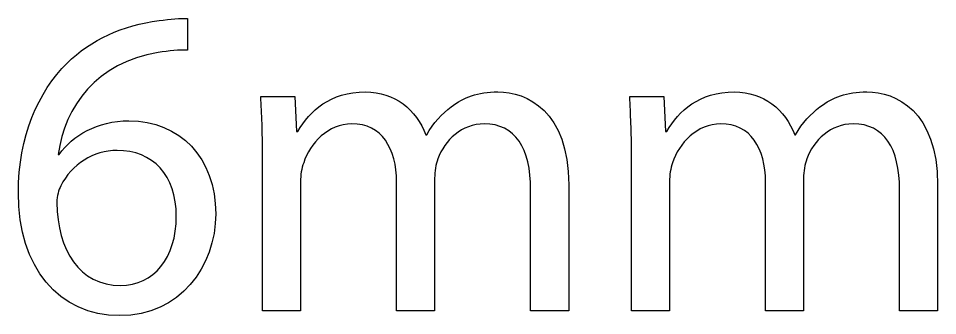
# Model space of a CAD drawing. Header units: millimetres. Extents: x -127 to 1881, y -61 to 1624.
# Drawn here: x 203.75 to 249.24, y 1494.48 to 1509.17 of the extents above; entities that cross this region are included whole.
import ezdxf

# ---------------------------------------------------------------- set-up
doc = ezdxf.new("R2010")
doc.units = ezdxf.units.MM
doc.layers.get('0').update_dxf_attribs({"linetype": 'CONTINUOUS', "true_color": 0xffffff})

msp = doc.modelspace()

# ---------------------------------------------------------------- linework, layer by layer
at = {"color": 7, "true_color": 0xffffff}
for points in [[(212.116, 1509.172), (212.116, 1507.596), (212.116, 1507.596)], [(215.748, 1505.319), (217.434, 1505.319), (217.521, 1503.59), (217.587, 1503.59)], [(234.002, 1505.319), (235.687, 1505.319), (235.775, 1503.59), (235.841, 1503.59)], [(223.913, 1503.415), (223.957, 1503.415)], [(242.167, 1503.415), (242.211, 1503.415)], [(205.724, 1502.452), (205.768, 1502.452)], [(217.718, 1501.095), (217.718, 1494.725), (215.835, 1494.725), (215.835, 1502.452)], [(235.972, 1501.095), (235.972, 1494.725), (234.09, 1494.725), (234.09, 1502.452)], [(224.35, 1501.27), (224.35, 1494.725), (222.467, 1494.725), (222.467, 1501.073)], [(230.983, 1500.941), (230.983, 1494.725), (229.1, 1494.725), (229.1, 1500.7)], [(242.605, 1501.27), (242.605, 1494.725), (240.722, 1494.725), (240.722, 1501.073)], [(249.237, 1500.941), (249.237, 1494.725), (247.354, 1494.725), (247.354, 1500.7)]]:
    msp.add_lwpolyline(points, dxfattribs=at)
for points in [[(210.715, 1509.062), (211.284, 1509.15), (211.766, 1509.172), (212.116, 1509.172)], [(206.162, 1506.961), (207.344, 1508.121), (208.92, 1508.843), (210.715, 1509.062)], [(210.671, 1507.486), (207.629, 1507.005), (206.052, 1504.816), (205.724, 1502.452)], [(212.116, 1507.596), (211.722, 1507.618), (211.218, 1507.574), (210.671, 1507.486)], [(203.754, 1500.547), (203.754, 1503.349), (204.739, 1505.56), (206.162, 1506.961)], [(217.587, 1503.59), (218.178, 1504.597), (219.163, 1505.538), (220.936, 1505.538)], [(220.936, 1505.538), (222.359, 1505.538), (223.453, 1504.663), (223.913, 1503.415)], [(225.16, 1504.794), (225.795, 1505.276), (226.474, 1505.538), (227.481, 1505.538)], [(227.481, 1505.538), (228.903, 1505.538), (230.983, 1504.619), (230.983, 1500.941)], [(235.841, 1503.59), (236.432, 1504.597), (237.417, 1505.538), (239.19, 1505.538)], [(239.19, 1505.538), (240.613, 1505.538), (241.707, 1504.663), (242.167, 1503.415)], [(243.414, 1504.794), (244.049, 1505.276), (244.728, 1505.538), (245.734, 1505.538)], [(245.734, 1505.538), (247.157, 1505.538), (249.237, 1504.619), (249.237, 1500.941)], [(215.836, 1502.452), (215.836, 1503.568), (215.792, 1504.444), (215.748, 1505.319)], [(234.09, 1502.452), (234.09, 1503.568), (234.046, 1504.444), (234.002, 1505.319)], [(223.957, 1503.415), (224.285, 1504.028), (224.722, 1504.466), (225.16, 1504.794)], [(242.211, 1503.415), (242.539, 1504.028), (242.977, 1504.466), (243.414, 1504.794)], [(205.768, 1502.452), (206.446, 1503.371), (207.651, 1504.115), (209.226, 1504.115)], [(209.226, 1504.115), (211.744, 1504.115), (213.517, 1502.277), (213.517, 1499.519)], [(220.257, 1503.962), (219.075, 1503.962), (218.177, 1502.999), (217.871, 1502.036)], [(222.467, 1501.073), (222.467, 1502.758), (221.724, 1503.962), (220.257, 1503.962)], [(226.802, 1503.962), (225.685, 1503.962), (224.854, 1503.152), (224.503, 1502.233)], [(229.1, 1500.7), (229.1, 1502.758), (228.334, 1503.962), (226.802, 1503.962)], [(238.511, 1503.962), (237.329, 1503.962), (236.432, 1502.999), (236.125, 1502.036)], [(240.722, 1501.073), (240.722, 1502.758), (239.978, 1503.962), (238.511, 1503.962)], [(245.056, 1503.962), (243.94, 1503.962), (243.108, 1503.152), (242.758, 1502.233)], [(247.354, 1500.7), (247.354, 1502.758), (246.588, 1503.962), (245.056, 1503.962)], [(208.636, 1502.649), (207.475, 1502.649), (206.381, 1501.948), (205.856, 1500.898)], [(211.569, 1499.387), (211.569, 1501.423), (210.408, 1502.649), (208.636, 1502.649)], [(217.871, 1502.036), (217.761, 1501.773), (217.718, 1501.423), (217.718, 1501.095)], [(224.503, 1502.233), (224.416, 1501.948), (224.35, 1501.62), (224.35, 1501.27)], [(236.125, 1502.036), (236.016, 1501.773), (235.972, 1501.423), (235.972, 1501.095)], [(242.758, 1502.233), (242.67, 1501.948), (242.605, 1501.62), (242.605, 1501.27)], [(208.767, 1494.484), (205.746, 1494.484), (203.754, 1496.848), (203.754, 1500.547)], [(205.856, 1500.898), (205.746, 1500.679), (205.658, 1500.416), (205.658, 1500.066)], [(205.658, 1500.066), (205.68, 1497.724), (206.775, 1495.972), (208.81, 1495.972)], [(213.517, 1499.519), (213.517, 1496.892), (211.744, 1494.484), (208.767, 1494.484)], [(208.81, 1495.972), (210.452, 1495.972), (211.569, 1497.352), (211.569, 1499.387)]]:
    msp.add_open_spline(points, degree=3, dxfattribs=at)

doc.saveas('drawing.dxf')
